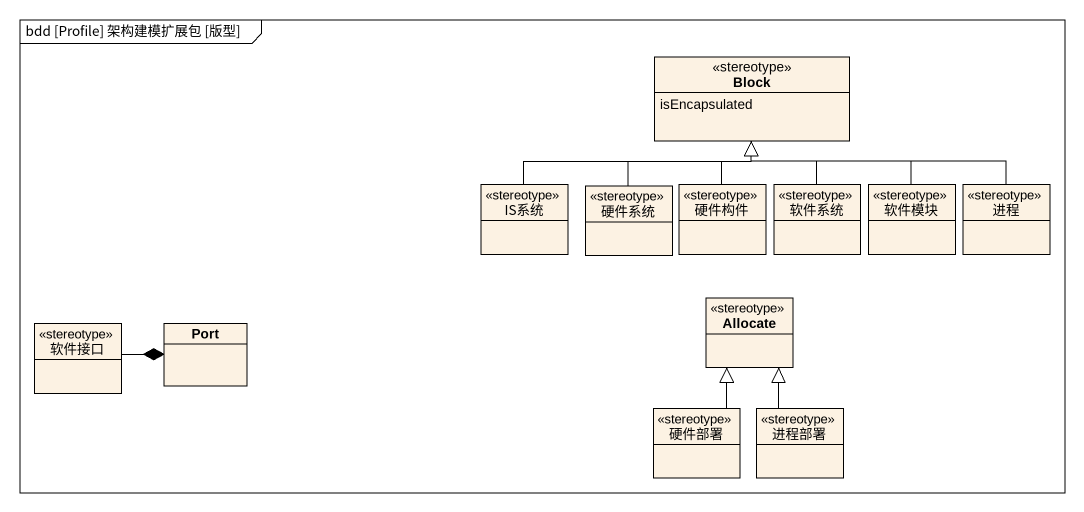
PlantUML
@startuml
mainframe bdd [Profile] 架构建模扩展包 [版型]
hide circle
hide empty members
class Block <<stereotype>> {
  isEncapsulated
}
class IS系统 <<stereotype>>
class 硬件系统 <<stereotype>>
class 硬件构件 <<stereotype>>
class 软件系统 <<stereotype>>
class 软件模块 <<stereotype>>
class 进程 <<stereotype>>
class Allocate <<stereotype>>
class 软件接口 <<stereotype>>
class "Port" as Port_
class 硬件部署 <<stereotype>>
class 进程部署 <<stereotype>>
IS系统 -right-|> Block
硬件系统 -up-|> Block
硬件构件 -up-|> Block
软件系统 -up-|> Block
软件模块 -up-|> Block
进程 -left-|> Block
软件接口 -right-* Port_
硬件部署 -up-|> Allocate
进程部署 -up-|> Allocate
@enduml
